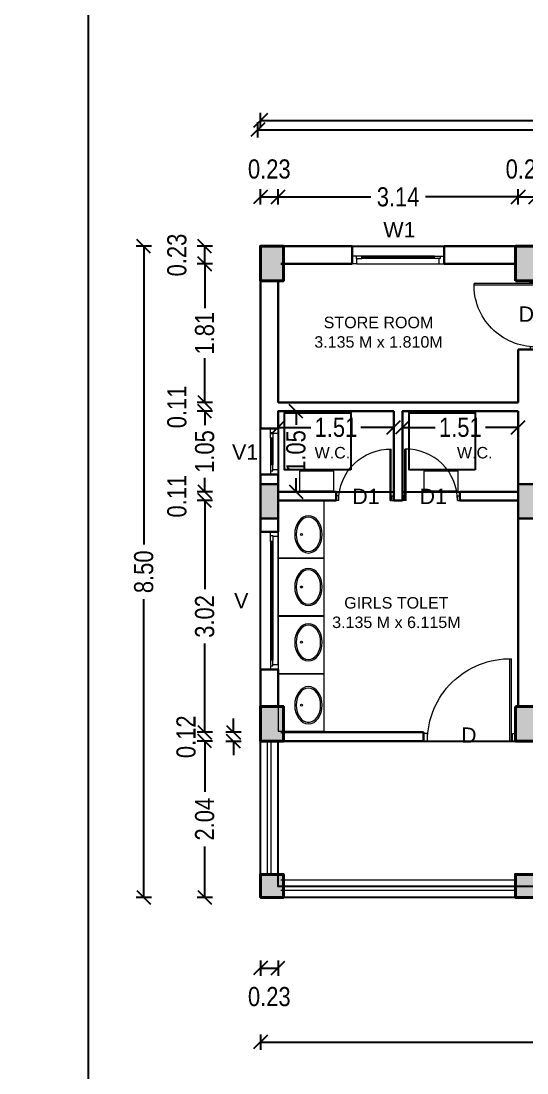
# Model space of a CAD drawing. Header units: metres. Extents: x 2792 to 3145, y -72 to 111.
# Drawn here: x 2998.6 to 3005.21, y -52.71 to -38.98 of the extents above; entities that cross this region are included whole.
import ezdxf
from ezdxf.enums import TextEntityAlignment as Align

# ---------------------------------------------------------------- set-up
doc = ezdxf.new("R2010")
doc.units = ezdxf.units.M
doc.header["$MEASUREMENT"] = 0
doc.header["$PDMODE"] = 35
for name, color, linetype, lineweight in [('BEAM', 4, 'Continuous', 30), ('BLK_1_FLR_1_WASH', 55, 'Continuous', 5), ('Col', 2, 'Continuous', 40), ('column', 6, 'Continuous', 9), ('DIM', 7, 'Continuous', 18), ('El', 9, 'Continuous', 20), ('Fittings', 9, 'Continuous', 0), ('Frame', 11, 'Continuous', 20), ('JOI', 4, 'Continuous', 20), ('Text', 7, 'Continuous', 5), ('WALL', 7, 'Continuous', 30)]:
    doc.layers.add(name, color=color, linetype=linetype, lineweight=lineweight)
for name, color, linetype in [('BLK_1_FLR_1_BLT_UP_AREA', 44, 'Continuous'), ('BLK_1_FLR_1_CARPET_AREA', 56, 'Continuous'), ('BLK_1_FLR_1_WATER_CLOSET', 1, 'Continuous'), ('TOILET_VENTILATION', 6, 'Continuous'), ('WIN', 2, 'Continuous')]:
    doc.layers.add(name, color=color, linetype=linetype)
doc.styles.add('SKR', font='ARIALN.TTF')
doc.styles.get("Standard").update_dxf_attribs({"font": 'arial.ttf'})
doc.dimstyles.new('SKR', dxfattribs={"dimtxt": 0.25, "dimasz": 0.18, "dimexe": 0.1, "dimexo": 0.0625, "dimgap": 0.09, "dimtad": 0, "dimzin": 0, "dimdsep": 46, "dimtxsty": 'SKR', "dimblk": 'OBLIQUE', "dimcen": 0.09, "dimclrd": 8, "dimclre": 8, "dimadec": 0, "dimazin": 0, "dimtfac": 1, "dimtofl": 0, "dimtmove": 2, "dimatfit": 3, "dimfxl": 0, "dimtolj": 1, "dimtzin": 0, "dimarcsym": 0})

# ---------------------------------------------------------------- blocks, each defined once
blk = doc.blocks.new('A$C7F851B0A')
for p, q in [((1.5, 0), (1.5, 32.24)), ((2.25, 0), (2.25, 32.25)), ((1.2, 3), (0, 3)), ((0, 0), (0, 3)), ((1.2, 0), (0, 0)), ((1.2, 0), (1.2, 3)), ((2.25, 0), (1.5, 0)), ((34.5, 0), (34.5, 3)), ((34.5, 3), (36, 3)), ((34.5, 0), (36, 0)), ((36, 0), (36, 3))]:
    blk.add_line(p, q)
blk.add_arc((2.25, 0), 32.25, 0, 91.3326)
blk = doc.blocks.new('Z$W@#00390BB8')
blk.add_circle((0, 0.268), 0.0128)
at = {"extrusion": (0, 0, -1)}
for major_axis, ratio in [((-0.243, 0), 0.736842), ((-0.224, 0), 0.714286)]:
    blk.add_ellipse((0, 0.179), major_axis=major_axis, ratio=ratio, dxfattribs=at)
blk = doc.blocks.new('_Oblique')
at = {"color": 0, "linetype": 'ByBlock', "lineweight": -2}
blk.add_line((-0.5, -0.5), (0.5, 0.5), dxfattribs=at)
blk = doc.blocks.new('*D60')
at = {"layer": 'Defpoints', "color": 0}
for p in [(3002.176, -44.074), (3002.192, -44.074), (3002.176, -45.124)]:
    blk.add_point(p, dxfattribs=at)
at = {"layer": 'DIM', "color": 8, "lineweight": -2}
for p, q in [((3002.192, -44.074), (3002.292, -44.074)), ((3002.192, -44.074), (3002.192, -44.252)), ((3002.192, -45.124), (3002.192, -44.947)), ((3002.192, -45.124), (3002.292, -45.124))]:
    blk.add_line(p, q, dxfattribs=at)
at = {"layer": 'DIM', "color": 8, "lineweight": -2, "xscale": 0.18, "yscale": 0.18, "zscale": 0.18}
for p, rotation in [((3002.192, -44.074), 90), ((3002.192, -45.124), 270)]:
    blk.add_blockref('_Oblique', p, dxfattribs=dict(at, rotation=rotation))
at = {"layer": 'DIM', "color": 0, "insert": (3002.192, -44.599), "char_height": 0.25, "attachment_point": 5, "rotation": 90, "style": 'SKR'}
blk.add_mtext('\\A1;1.05', dxfattribs=at)
blk = doc.blocks.new('*D61')
at = {"layer": 'Defpoints', "color": 0}
for p in [(3001.958, -44.187), (3003.468, -44.187), (3003.468, -44.284)]:
    blk.add_point(p, dxfattribs=at)
at = {"layer": 'DIM', "color": 8, "lineweight": -2}
for p, q in [((3001.958, -44.249), (3001.958, -44.384)), ((3001.958, -44.284), (3002.386, -44.284)), ((3003.468, -44.284), (3003.04, -44.284)), ((3003.468, -44.249), (3003.468, -44.384))]:
    blk.add_line(p, q, dxfattribs=at)
at = {"layer": 'DIM', "color": 8, "lineweight": -2, "xscale": 0.18, "yscale": 0.18, "zscale": 0.18, "rotation": 180}
blk.add_blockref('_Oblique', (3001.958, -44.284), dxfattribs=at)
at = {"layer": 'DIM', "color": 8, "lineweight": -2, "xscale": 0.18, "yscale": 0.18, "zscale": 0.18}
blk.add_blockref('_Oblique', (3003.468, -44.284), dxfattribs=at)
at = {"layer": 'DIM', "color": 0, "insert": (3002.713, -44.284), "char_height": 0.25, "attachment_point": 5, "style": 'SKR'}
blk.add_mtext('\\A1;1.51', dxfattribs=at)
blk = doc.blocks.new('*D62')
at = {"layer": 'Defpoints', "color": 0}
for p in [(3003.583, -44.284), (3005.093, -44.284), (3005.093, -44.284)]:
    blk.add_point(p, dxfattribs=at)
at = {"layer": 'DIM', "color": 8, "lineweight": -2}
for p, q in [((3003.583, -44.284), (3003.583, -44.184)), ((3005.093, -44.284), (3005.093, -44.184)), ((3003.583, -44.284), (3004.011, -44.284)), ((3005.093, -44.284), (3004.665, -44.284))]:
    blk.add_line(p, q, dxfattribs=at)
at = {"layer": 'DIM', "color": 8, "lineweight": -2, "xscale": 0.18, "yscale": 0.18, "zscale": 0.18, "rotation": 180}
blk.add_blockref('_Oblique', (3003.583, -44.284), dxfattribs=at)
at = {"layer": 'DIM', "color": 8, "lineweight": -2, "xscale": 0.18, "yscale": 0.18, "zscale": 0.18}
blk.add_blockref('_Oblique', (3005.093, -44.284), dxfattribs=at)
at = {"layer": 'DIM', "color": 0, "insert": (3004.338, -44.284), "char_height": 0.25, "attachment_point": 5, "style": 'SKR'}
blk.add_mtext('\\A1;1.51', dxfattribs=at)
blk = doc.blocks.new('*D63')
at = {"layer": 'Defpoints', "color": 0}
for p in [(3001, -48.379), (3002.316, -48.379), (3002.316, -50.419)]:
    blk.add_point(p, dxfattribs=at)
at = {"layer": 'DIM', "color": 8, "lineweight": -2}
for p, q in [((3001.1, -48.379), (3000.9, -48.379)), ((3001, -48.379), (3001, -49.041)), ((3001, -50.419), (3001, -49.757)), ((3001.1, -50.419), (3000.9, -50.419))]:
    blk.add_line(p, q, dxfattribs=at)
at = {"layer": 'DIM', "color": 8, "lineweight": -2, "xscale": 0.18, "yscale": 0.18, "zscale": 0.18}
for p, rotation in [((3001, -48.379), 90), ((3001, -50.419), 270)]:
    blk.add_blockref('_Oblique', p, dxfattribs=dict(at, rotation=rotation))
at = {"layer": 'DIM', "color": 0, "insert": (3001, -49.399), "char_height": 0.25, "attachment_point": 5, "rotation": 90, "style": 'SKR'}
blk.add_mtext('\\A1;2.04', dxfattribs=at)
blk = doc.blocks.new('*D64')
at = {"layer": 'Defpoints', "color": 0}
for p in [(3001.375, -48.264), (3002.531, -48.264), (2936.642, -48.381)]:
    blk.add_point(p, dxfattribs=at)
at = {"layer": 'DIM', "color": 8, "lineweight": -2}
for p, q in [((3001.375, -48.264), (3001.375, -48.084)), ((3001.475, -48.264), (3001.275, -48.264)), ((3001.275, -48.381), (3001.475, -48.381)), ((3001.375, -48.381), (3001.375, -48.561))]:
    blk.add_line(p, q, dxfattribs=at)
at = {"layer": 'DIM', "color": 8, "lineweight": -2, "xscale": 0.18, "yscale": 0.18, "zscale": 0.18}
for p, rotation in [((3001.375, -48.264), 270), ((3001.375, -48.381), 90)]:
    blk.add_blockref('_Oblique', p, dxfattribs=dict(at, rotation=rotation))
at = {"layer": 'DIM', "color": 0, "insert": (3000.757, -48.323), "char_height": 0.25, "attachment_point": 5, "rotation": 90, "style": 'SKR'}
blk.add_mtext('\\A1;0.12', dxfattribs=at)
blk = doc.blocks.new('*D65')
at = {"layer": 'Defpoints', "color": 0}
for p in [(3001, -45.239), (3002.124, -45.239), (3002.531, -48.264)]:
    blk.add_point(p, dxfattribs=at)
at = {"layer": 'DIM', "color": 8, "lineweight": -2}
for p, q in [((3001.1, -45.239), (3000.9, -45.239)), ((3001, -45.239), (3001, -46.396)), ((3001, -48.264), (3001, -47.107)), ((3001.1, -48.264), (3000.9, -48.264))]:
    blk.add_line(p, q, dxfattribs=at)
at = {"layer": 'DIM', "color": 8, "lineweight": -2, "xscale": 0.18, "yscale": 0.18, "zscale": 0.18}
for p, rotation in [((3001, -45.239), 90), ((3001, -48.264), 270)]:
    blk.add_blockref('_Oblique', p, dxfattribs=dict(at, rotation=rotation))
at = {"layer": 'DIM', "color": 0, "insert": (3001, -46.752), "char_height": 0.25, "attachment_point": 5, "rotation": 90, "style": 'SKR'}
blk.add_mtext('\\A1;3.02', dxfattribs=at)
blk = doc.blocks.new('*D66')
at = {"layer": 'Defpoints', "color": 0}
for p in [(3001, -45.124), (3002.097, -45.124), (3002.124, -45.239)]:
    blk.add_point(p, dxfattribs=at)
at = {"layer": 'DIM', "color": 8, "lineweight": -2}
for p, q in [((3001, -45.124), (3001, -44.944)), ((3001.1, -45.124), (3000.9, -45.124)), ((3001.1, -45.239), (3000.9, -45.239)), ((3001, -45.239), (3001, -45.419))]:
    blk.add_line(p, q, dxfattribs=at)
at = {"layer": 'DIM', "color": 8, "lineweight": -2, "xscale": 0.18, "yscale": 0.18, "zscale": 0.18}
for p, rotation in [((3001, -45.124), 270), ((3001, -45.239), 90)]:
    blk.add_blockref('_Oblique', p, dxfattribs=dict(at, rotation=rotation))
at = {"layer": 'DIM', "color": 0, "insert": (3000.637, -45.182), "char_height": 0.25, "attachment_point": 5, "rotation": 90, "style": 'SKR'}
blk.add_mtext('\\A1;0.11', dxfattribs=at)
blk = doc.blocks.new('*D67')
at = {"layer": 'Defpoints', "color": 0}
for p in [(3001, -44.074), (3002.104, -44.074), (3002.097, -45.124)]:
    blk.add_point(p, dxfattribs=at)
at = {"layer": 'DIM', "color": 8, "lineweight": -2}
for p, q in [((3001.1, -44.074), (3000.9, -44.074)), ((3001, -44.074), (3001, -44.252)), ((3001, -45.124), (3001, -44.947)), ((3001.1, -45.124), (3000.9, -45.124))]:
    blk.add_line(p, q, dxfattribs=at)
at = {"layer": 'DIM', "color": 8, "lineweight": -2, "xscale": 0.18, "yscale": 0.18, "zscale": 0.18}
for p, rotation in [((3001, -44.074), 90), ((3001, -45.124), 270)]:
    blk.add_blockref('_Oblique', p, dxfattribs=dict(at, rotation=rotation))
at = {"layer": 'DIM', "color": 0, "insert": (3001, -44.599), "char_height": 0.25, "attachment_point": 5, "rotation": 90, "style": 'SKR'}
blk.add_mtext('\\A1;1.05', dxfattribs=at)
blk = doc.blocks.new('*D68')
at = {"layer": 'Defpoints', "color": 0}
for p in [(3001, -43.959), (3002.095, -43.959), (3002.104, -44.074)]:
    blk.add_point(p, dxfattribs=at)
at = {"layer": 'DIM', "color": 8, "lineweight": -2}
for p, q in [((3001, -43.959), (3001, -43.779)), ((3001.1, -43.959), (3000.9, -43.959)), ((3001.1, -44.074), (3000.9, -44.074)), ((3001, -44.074), (3001, -44.254))]:
    blk.add_line(p, q, dxfattribs=at)
at = {"layer": 'DIM', "color": 8, "lineweight": -2, "xscale": 0.18, "yscale": 0.18, "zscale": 0.18}
for p, rotation in [((3001, -43.959), 270), ((3001, -44.074), 90)]:
    blk.add_blockref('_Oblique', p, dxfattribs=dict(at, rotation=rotation))
at = {"layer": 'DIM', "color": 0, "insert": (3000.637, -44.017), "char_height": 0.25, "attachment_point": 5, "rotation": 90, "style": 'SKR'}
blk.add_mtext('\\A1;0.11', dxfattribs=at)
blk = doc.blocks.new('*D69')
at = {"layer": 'Defpoints', "color": 0}
for p in [(3001, -42.149), (3002.154, -42.149), (3002.095, -43.959)]:
    blk.add_point(p, dxfattribs=at)
at = {"layer": 'DIM', "color": 8, "lineweight": -2}
for p, q in [((3001.1, -42.149), (3000.9, -42.149)), ((3001, -42.149), (3001, -42.727)), ((3001, -43.959), (3001, -43.381)), ((3001.1, -43.959), (3000.9, -43.959))]:
    blk.add_line(p, q, dxfattribs=at)
at = {"layer": 'DIM', "color": 8, "lineweight": -2, "xscale": 0.18, "yscale": 0.18, "zscale": 0.18}
for p, rotation in [((3001, -42.149), 90), ((3001, -43.959), 270)]:
    blk.add_blockref('_Oblique', p, dxfattribs=dict(at, rotation=rotation))
at = {"layer": 'DIM', "color": 0, "insert": (3001, -43.054), "char_height": 0.25, "attachment_point": 5, "rotation": 90, "style": 'SKR'}
blk.add_mtext('\\A1;1.81', dxfattribs=at)
blk = doc.blocks.new('*D70')
at = {"layer": 'Defpoints', "color": 0}
for p in [(3001, -41.919), (3002.167, -41.919), (3002.154, -42.149)]:
    blk.add_point(p, dxfattribs=at)
at = {"layer": 'DIM', "color": 8, "lineweight": -2}
for p, q in [((3001.1, -41.919), (3000.9, -41.919)), ((3001, -42.149), (3001, -41.919)), ((3001.1, -42.149), (3000.9, -42.149))]:
    blk.add_line(p, q, dxfattribs=at)
at = {"layer": 'DIM', "color": 8, "lineweight": -2, "xscale": 0.18, "yscale": 0.18, "zscale": 0.18}
for p, rotation in [((3001, -41.919), 90), ((3001, -42.149), 270)]:
    blk.add_blockref('_Oblique', p, dxfattribs=dict(at, rotation=rotation))
at = {"layer": 'DIM', "color": 0, "insert": (3000.637, -42.034), "char_height": 0.25, "attachment_point": 5, "rotation": 90, "style": 'SKR'}
blk.add_mtext('\\A1;0.23', dxfattribs=at)
blk = doc.blocks.new('*D71')
at = {"layer": 'Defpoints', "color": 0}
for p in [(3000.204, -41.919), (3002.316, -41.919), (3002.316, -50.419)]:
    blk.add_point(p, dxfattribs=at)
at = {"layer": 'DIM', "color": 8, "lineweight": -2}
for p, q in [((3000.304, -41.919), (3000.104, -41.919)), ((3000.204, -41.919), (3000.204, -45.813)), ((3000.204, -50.419), (3000.204, -46.525)), ((3000.304, -50.419), (3000.104, -50.419))]:
    blk.add_line(p, q, dxfattribs=at)
at = {"layer": 'DIM', "color": 8, "lineweight": -2, "xscale": 0.18, "yscale": 0.18, "zscale": 0.18}
for p, rotation in [((3000.204, -41.919), 90), ((3000.204, -50.419), 270)]:
    blk.add_blockref('_Oblique', p, dxfattribs=dict(at, rotation=rotation))
at = {"layer": 'DIM', "color": 0, "insert": (3000.204, -46.169), "char_height": 0.25, "attachment_point": 5, "rotation": 90, "style": 'SKR'}
blk.add_mtext('\\A1;8.50', dxfattribs=at)
blk = doc.blocks.new('*D72')
at = {"layer": 'Defpoints', "color": 0}
for p in [(3001.728, -49.942), (3001.958, -49.942), (3001.958, -51.342)]:
    blk.add_point(p, dxfattribs=at)
at = {"layer": 'DIM', "color": 8, "lineweight": -2}
for p, q in [((3001.728, -51.242), (3001.728, -51.442)), ((3001.728, -51.342), (3001.958, -51.342)), ((3001.958, -51.242), (3001.958, -51.442))]:
    blk.add_line(p, q, dxfattribs=at)
at = {"layer": 'DIM', "color": 8, "lineweight": -2, "xscale": 0.18, "yscale": 0.18, "zscale": 0.18, "rotation": 180}
blk.add_blockref('_Oblique', (3001.728, -51.342), dxfattribs=at)
at = {"layer": 'DIM', "color": 8, "lineweight": -2, "xscale": 0.18, "yscale": 0.18, "zscale": 0.18}
blk.add_blockref('_Oblique', (3001.958, -51.342), dxfattribs=at)
at = {"layer": 'DIM', "color": 0, "insert": (3001.843, -51.716), "char_height": 0.25, "attachment_point": 5, "style": 'SKR'}
blk.add_mtext('\\A1;0.23', dxfattribs=at)
blk = doc.blocks.new('*D74')
at = {"layer": 'Defpoints', "color": 0}
for p in [(3001.728, -49.473), (3056.298, -49.473), (3056.298, -52.308)]:
    blk.add_point(p, dxfattribs=at)
at = {"layer": 'DIM', "color": 8, "lineweight": -2}
for p, q in [((3001.728, -52.208), (3001.728, -52.408)), ((3001.728, -52.308), (3028.577, -52.308)), ((3056.298, -52.308), (3029.449, -52.308)), ((3056.298, -52.208), (3056.298, -52.408))]:
    blk.add_line(p, q, dxfattribs=at)
at = {"layer": 'DIM', "color": 8, "lineweight": -2, "xscale": 0.18, "yscale": 0.18, "zscale": 0.18, "rotation": 180}
blk.add_blockref('_Oblique', (3001.728, -52.308), dxfattribs=at)
at = {"layer": 'DIM', "color": 8, "lineweight": -2, "xscale": 0.18, "yscale": 0.18, "zscale": 0.18}
blk.add_blockref('_Oblique', (3056.298, -52.308), dxfattribs=at)
at = {"layer": 'DIM', "color": 0, "insert": (3029.013, -52.308), "char_height": 0.25, "attachment_point": 5, "style": 'SKR'}
blk.add_mtext('\\A1;54.57', dxfattribs=at)
blk = doc.blocks.new('*D75')
at = {"layer": 'Defpoints', "color": 0}
for p in [(3001.958, -41.275), (3001.728, -42.601), (3001.958, -42.601)]:
    blk.add_point(p, dxfattribs=at)
at = {"layer": 'DIM', "color": 8, "lineweight": -2}
for p, q in [((3001.728, -41.375), (3001.728, -41.175)), ((3001.958, -41.375), (3001.958, -41.175)), ((3001.728, -41.275), (3001.958, -41.275))]:
    blk.add_line(p, q, dxfattribs=at)
at = {"layer": 'DIM', "color": 8, "lineweight": -2, "xscale": 0.18, "yscale": 0.18, "zscale": 0.18, "rotation": 180}
blk.add_blockref('_Oblique', (3001.728, -41.275), dxfattribs=at)
at = {"layer": 'DIM', "color": 8, "lineweight": -2, "xscale": 0.18, "yscale": 0.18, "zscale": 0.18}
blk.add_blockref('_Oblique', (3001.958, -41.275), dxfattribs=at)
at = {"layer": 'DIM', "color": 0, "insert": (3001.843, -40.912), "char_height": 0.25, "attachment_point": 5, "style": 'SKR'}
blk.add_mtext('\\A1;0.23', dxfattribs=at)
blk = doc.blocks.new('*D76')
at = {"layer": 'Defpoints', "color": 0}
for p in [(3005.093, -41.275), (3001.958, -42.601), (3005.093, -43.423)]:
    blk.add_point(p, dxfattribs=at)
at = {"layer": 'DIM', "color": 8, "lineweight": -2}
for p, q in [((3001.958, -41.375), (3001.958, -41.175)), ((3005.093, -41.375), (3005.093, -41.175)), ((3001.958, -41.275), (3003.169, -41.275)), ((3005.093, -41.275), (3003.881, -41.275))]:
    blk.add_line(p, q, dxfattribs=at)
at = {"layer": 'DIM', "color": 8, "lineweight": -2, "xscale": 0.18, "yscale": 0.18, "zscale": 0.18, "rotation": 180}
blk.add_blockref('_Oblique', (3001.958, -41.275), dxfattribs=at)
at = {"layer": 'DIM', "color": 8, "lineweight": -2, "xscale": 0.18, "yscale": 0.18, "zscale": 0.18}
blk.add_blockref('_Oblique', (3005.093, -41.275), dxfattribs=at)
at = {"layer": 'DIM', "color": 0, "insert": (3003.525, -41.275), "char_height": 0.25, "attachment_point": 5, "style": 'SKR'}
blk.add_mtext('\\A1;3.14', dxfattribs=at)
blk = doc.blocks.new('*D77')
at = {"layer": 'Defpoints', "color": 0}
for p in [(3005.323, -41.275), (3005.093, -43.423), (3005.323, -43.467)]:
    blk.add_point(p, dxfattribs=at)
at = {"layer": 'DIM', "color": 8, "lineweight": -2}
for p, q in [((3005.093, -41.375), (3005.093, -41.175)), ((3005.323, -41.375), (3005.323, -41.175)), ((3005.093, -41.275), (3005.323, -41.275))]:
    blk.add_line(p, q, dxfattribs=at)
at = {"layer": 'DIM', "color": 8, "lineweight": -2, "xscale": 0.18, "yscale": 0.18, "zscale": 0.18, "rotation": 180}
blk.add_blockref('_Oblique', (3005.093, -41.275), dxfattribs=at)
at = {"layer": 'DIM', "color": 8, "lineweight": -2, "xscale": 0.18, "yscale": 0.18, "zscale": 0.18}
blk.add_blockref('_Oblique', (3005.323, -41.275), dxfattribs=at)
at = {"layer": 'DIM', "color": 0, "insert": (3005.208, -40.912), "char_height": 0.25, "attachment_point": 5, "style": 'SKR'}
blk.add_mtext('\\A1;0.23', dxfattribs=at)
blk = doc.blocks.new('*D92')
at = {"layer": 'Defpoints', "color": 0}
for p in [(3056.263, -40.398), (3001.693, -42.601), (3056.263, -42.601)]:
    blk.add_point(p, dxfattribs=at)
at = {"layer": 'DIM', "color": 8, "lineweight": -2}
for p, q in [((3001.693, -40.498), (3001.693, -40.298)), ((3056.263, -40.498), (3056.263, -40.298)), ((3001.693, -40.398), (3028.542, -40.398)), ((3056.263, -40.398), (3029.414, -40.398))]:
    blk.add_line(p, q, dxfattribs=at)
at = {"layer": 'DIM', "color": 8, "lineweight": -2, "xscale": 0.18, "yscale": 0.18, "zscale": 0.18, "rotation": 180}
blk.add_blockref('_Oblique', (3001.693, -40.398), dxfattribs=at)
at = {"layer": 'DIM', "color": 8, "lineweight": -2, "xscale": 0.18, "yscale": 0.18, "zscale": 0.18}
blk.add_blockref('_Oblique', (3056.263, -40.398), dxfattribs=at)
at = {"layer": 'DIM', "color": 0, "insert": (3028.978, -40.398), "char_height": 0.25, "attachment_point": 5, "style": 'SKR'}
blk.add_mtext('\\A1;54.57', dxfattribs=at)
blk = doc.blocks.new('*D94')
at = {"layer": 'Defpoints', "color": 0}
for p in [(3055.783, -48.264), (3056.784, -48.264), (2990.396, -48.379)]:
    blk.add_point(p, dxfattribs=at)
at = {"layer": 'DIM', "color": 8, "lineweight": -2}
for p, q in [((3056.784, -48.264), (3056.784, -48.084)), ((3056.684, -48.264), (3056.884, -48.264)), ((3056.684, -48.379), (3056.884, -48.379)), ((3056.784, -48.379), (3056.784, -48.559))]:
    blk.add_line(p, q, dxfattribs=at)
at = {"layer": 'DIM', "color": 8, "lineweight": -2, "xscale": 0.18, "yscale": 0.18, "zscale": 0.18}
for p, rotation in [((3056.784, -48.264), 270), ((3056.784, -48.379), 90)]:
    blk.add_blockref('_Oblique', p, dxfattribs=dict(at, rotation=rotation))
at = {"layer": 'DIM', "color": 0, "insert": (3057.086, -48.322), "char_height": 0.25, "attachment_point": 5, "rotation": 90, "style": 'SKR'}
blk.add_mtext('\\A1;0.12', dxfattribs=at)
blk = doc.blocks.new('*D110')
at = {"layer": 'Defpoints', "color": 0}
for p in [(3056.333, -40.278), (3001.728, -42.642), (3056.333, -42.642)]:
    blk.add_point(p, dxfattribs=at)
at = {"layer": 'DIM', "color": 8, "lineweight": -2}
for p, q in [((3001.728, -40.378), (3001.728, -40.178)), ((3056.333, -40.378), (3056.333, -40.178)), ((3001.728, -40.278), (3028.614, -40.278)), ((3056.333, -40.278), (3029.447, -40.278))]:
    blk.add_line(p, q, dxfattribs=at)
at = {"layer": 'DIM', "color": 8, "lineweight": -2, "xscale": 0.18, "yscale": 0.18, "zscale": 0.18, "rotation": 180}
blk.add_blockref('_Oblique', (3001.728, -40.278), dxfattribs=at)
at = {"layer": 'DIM', "color": 8, "lineweight": -2, "xscale": 0.18, "yscale": 0.18, "zscale": 0.18}
blk.add_blockref('_Oblique', (3056.333, -40.278), dxfattribs=at)
at = {"layer": 'DIM', "color": 0, "insert": (3029.03, -40.278), "char_height": 0.25, "attachment_point": 5, "style": 'SKR'}
blk.add_mtext('\\A1;54.61', dxfattribs=at)
blk = doc.blocks.new('C')
at = {"layer": 'column'}
blk.add_hatch(color=2, dxfattribs=at).paths.add_polyline_path([(0, -450), (300, -450), (300, 0), (0, 0)])
at = {"layer": 'column', "color": 6}
blk.add_lwpolyline([(0, -450), (300, -450), (300, 0), (0, 0)], close=True, dxfattribs=at)
blk = doc.blocks.new('C2')
at = {"layer": 'BEAM'}
blk.add_hatch(color=2, dxfattribs=at).paths.add_polyline_path([(230, 0), (0, 0), (0, -450), (230, -450)])
at = {"layer": 'BEAM', "color": 6}
blk.add_lwpolyline([(0, -450), (230, -450), (230, 0), (0, 0)], close=True, dxfattribs=at)
blk = doc.blocks.new('C3')
at = {"layer": 'column'}
blk.add_hatch(color=2, dxfattribs=at).paths.add_polyline_path([(300, -300), (300, 0), (0, 0), (0, -300)])
at = {"layer": 'column', "color": 6}
blk.add_lwpolyline([(0, -300), (300, -300), (300, 0), (0, 0)], close=True, dxfattribs=at)

msp = doc.modelspace()

# ---------------------------------------------------------------- linework, layer by layer
msp.add_lwpolyline([(2999.48408, -24.29748), (3069.27932, -24.29748), (3069.27932, -71.97156), (2999.48408, -71.97156)], close=True)
at = {"layer": 'BLK_1_FLR_1_BLT_UP_AREA', "color": 24}
msp.add_lwpolyline([(3001.72792, -41.91912), (3056.29792, -41.91912), (3056.29792, -50.41912), (3001.72792, -50.41912)], close=True, dxfattribs=at)
at = {"layer": 'BLK_1_FLR_1_CARPET_AREA', "color": 24}
msp.add_lwpolyline([(3001.95792, -48.37912), (3056.06792, -48.37912), (3056.06792, -50.27912), (3001.95792, -50.27912)], close=True, dxfattribs=at)
at = {"layer": 'BLK_1_FLR_1_WASH', "color": 60}
for points in [[(3002.23569, -45.112), (3002.68569, -45.112), (3002.68569, -44.85621), (3002.23569, -44.85621)], [(3003.86069, -45.112), (3004.31069, -45.112), (3004.31069, -44.85621), (3003.86069, -44.85621)]]:
    msp.add_lwpolyline(points, close=True, dxfattribs=at)
at = {"layer": 'BLK_1_FLR_1_WASH', "color": 55}
for points in [[(3001.95792, -45.98912), (3002.55792, -45.98912), (3002.55792, -45.23912), (3001.95792, -45.23912)], [(3001.95792, -46.73912), (3002.55792, -46.73912), (3002.55792, -45.98912), (3001.95792, -45.98912)], [(3001.95792, -47.50162), (3002.55792, -47.50162), (3002.55792, -46.75162), (3001.95792, -46.75162)], [(3001.95792, -48.25162), (3002.55792, -48.25162), (3002.55792, -47.50162), (3001.95792, -47.50162)]]:
    msp.add_lwpolyline(points, close=True, dxfattribs=at)
at = {"layer": 'BLK_1_FLR_1_WATER_CLOSET', "color": 2}
for points in [[(3003.46792, -44.07412), (3001.95792, -44.07412), (3001.95792, -45.12412), (3003.46792, -45.12412)], [(3005.09292, -44.07412), (3003.58292, -44.07412), (3003.58292, -45.12412), (3005.09292, -45.12412)]]:
    msp.add_lwpolyline(points, close=True, dxfattribs=at)
at = {"layer": 'Col'}
for points in [[(3001.72798, -42.36912), (3002.02798, -42.36912), (3002.02798, -41.91912), (3001.72798, -41.91912)], [(3005.05792, -42.36912), (3005.35792, -42.36912), (3005.35792, -41.91912), (3005.05792, -41.91912)], [(3001.72792, -48.37912), (3002.02792, -48.37912), (3002.02792, -47.92912), (3001.72792, -47.92912)], [(3005.05792, -47.92912), (3005.35792, -47.92912), (3005.35792, -48.37912), (3005.05792, -48.37912)], [(3001.72792, -50.41912), (3002.02792, -50.41912), (3002.02792, -50.11912), (3001.72792, -50.11912)], [(3001.72792, -50.41912), (3002.02792, -50.41912), (3002.02792, -50.11912), (3001.72792, -50.11912)], [(3005.35792, -50.41912), (3005.05792, -50.41912), (3005.05792, -50.11912), (3005.35792, -50.11912)]]:
    msp.add_lwpolyline(points, close=True, dxfattribs=at)
at = {"layer": 'El'}
for p, q in [((3002.92542, -41.91912), (3004.12541, -41.91912)), ((3002.98792, -42.14912), (3004.06292, -42.14912)), ((3004.00042, -42.04912), (3003.05042, -42.04912)), ((3004.00042, -42.08037), (3003.05042, -42.08037)), ((3004.12542, -42.04912), (3004.12541, -42.04912)), ((3001.72792, -44.89912), (3001.72792, -44.29913)), ((3001.85792, -44.29912), (3001.85792, -44.29913)), ((3001.85792, -44.42412), (3001.85792, -44.77412)), ((3001.88917, -44.42412), (3001.88917, -44.77412)), ((3001.95792, -44.83662), (3001.95792, -44.36162)), ((3002.55792, -48.26412), (3002.55792, -45.23912)), ((3001.72792, -47.44662), (3001.72792, -45.64663)), ((3001.85792, -45.64662), (3001.85792, -45.64663)), ((3001.95792, -47.38412), (3001.95792, -45.70912)), ((3001.85792, -45.77162), (3001.85792, -47.32162)), ((3001.88917, -45.77162), (3001.88917, -47.32162)), ((3001.72792, -48.37912), (3001.72792, -50.11912)), ((3001.95792, -48.37912), (3001.95792, -50.11912)), ((3001.99292, -50.18912), (3005.05792, -50.18912)), ((3001.99292, -50.41912), (3005.05792, -50.41912))]:
    msp.add_line(p, q, dxfattribs=at)
at = {"layer": 'Fittings', "extrusion": (0, 0, -1)}
for centre in [(3002.35403, -45.68079), (3002.35403, -46.36749), (3002.35403, -47.08932), (3002.35403, -47.08932), (3002.35403, -47.08932), (3002.35403, -47.91053), (3002.35403, -47.91053), (3002.35403, -47.91053)]:
    msp.add_ellipse(centre, major_axis=(0, 0.22361), ratio=0.71428571, start_param=3.14159265, end_param=9.42477796, dxfattribs=at)
at = {"layer": 'Frame'}
for p, q in [((3003.05042, -42.04912), (3002.92542, -42.04912)), ((3002.98792, -42.14912), (3002.92542, -42.14912)), ((3002.97542, -42.04912), (3002.97542, -42.08037)), ((3002.97542, -42.08037), (3003.05042, -42.08037)), ((3002.98792, -42.14912), (3002.98792, -42.08037)), ((3003.05042, -42.08037), (3003.05042, -42.04912)), ((3004.00042, -42.08037), (3004.00042, -42.04912)), ((3004.00042, -42.04912), (3004.12542, -42.04912)), ((3004.07542, -42.08037), (3004.00042, -42.08037)), ((3004.06292, -42.14912), (3004.06292, -42.08037)), ((3004.06292, -42.14912), (3004.12542, -42.14912)), ((3004.07542, -42.04912), (3004.07542, -42.08037)), ((3001.85792, -44.29913), (3001.85792, -44.29912)), ((3001.85792, -44.42413), (3001.85792, -44.29913)), ((3001.85792, -44.34912), (3001.88917, -44.34912)), ((3001.88917, -44.34912), (3001.88917, -44.42412)), ((3001.95792, -44.36162), (3001.95792, -44.29912)), ((3001.88917, -44.42412), (3001.85792, -44.42412)), ((3001.95792, -44.36162), (3001.88917, -44.36162)), ((3001.88917, -44.77412), (3001.85792, -44.77412)), ((3001.85792, -44.77412), (3001.85792, -44.89912)), ((3001.85792, -44.84912), (3001.88917, -44.84912)), ((3001.88917, -44.84912), (3001.88917, -44.77412)), ((3001.95792, -44.83662), (3001.88917, -44.83662)), ((3001.95792, -44.83662), (3001.95792, -44.89912)), ((3001.85792, -45.64663), (3001.85792, -45.64662)), ((3001.85792, -45.77163), (3001.85792, -45.64663)), ((3001.85792, -45.69662), (3001.88917, -45.69662)), ((3001.88917, -45.69662), (3001.88917, -45.77162)), ((3001.95792, -45.70912), (3001.88917, -45.70912)), ((3001.95792, -45.70912), (3001.95792, -45.64662)), ((3001.88917, -45.77162), (3001.85792, -45.77162)), ((3001.88917, -47.32162), (3001.85792, -47.32162)), ((3001.85792, -47.32162), (3001.85792, -47.44662)), ((3001.88917, -47.39662), (3001.88917, -47.32162)), ((3001.85792, -47.39662), (3001.88917, -47.39662)), ((3001.95792, -47.38412), (3001.88917, -47.38412)), ((3001.95792, -47.38412), (3001.95792, -47.44662)), ((3001.81792, -50.11912), (3001.81792, -48.37912)), ((3001.86792, -50.11912), (3001.86792, -48.37912)), ((3005.05792, -50.27912), (3001.99292, -50.27912)), ((3005.05792, -50.32912), (3001.99292, -50.32912))]:
    msp.add_line(p, q, dxfattribs=at)
at = {"layer": 'TOILET_VENTILATION'}
for points in [[(3002.9058, -44.83986), (3002.04305, -44.83986), (3002.04305, -44.09512), (3002.9058, -44.09512)], [(3004.5308, -44.83986), (3003.66805, -44.83986), (3003.66805, -44.09512), (3004.5308, -44.09512)]]:
    msp.add_lwpolyline(points, close=True, dxfattribs=at)
at = {"layer": 'WALL'}
for p, q in [((3001.99292, -41.91912), (3002.92542, -41.91912)), ((3002.92542, -41.91912), (3002.92542, -42.14912)), ((3004.12541, -41.91912), (3005.05792, -41.91912)), ((3004.12541, -41.91912), (3004.12541, -42.14912)), ((3001.99292, -42.14912), (3002.92542, -42.14912)), ((3004.12541, -42.14912), (3005.05792, -42.14912)), ((3001.72792, -44.29913), (3001.72792, -42.36912)), ((3001.95792, -43.95912), (3001.95792, -42.36912)), ((3005.09292, -43.95912), (3005.09292, -43.26912)), ((3005.32292, -43.26912), (3005.09292, -43.26912)), ((3005.09292, -43.95912), (3001.95792, -43.95912)), ((3001.95792, -44.29913), (3001.95792, -44.07412)), ((3003.46792, -44.07412), (3001.95792, -44.07412)), ((3003.46792, -45.23912), (3003.46792, -44.07412)), ((3005.09292, -44.07412), (3003.58292, -44.07412)), ((3003.58292, -45.23912), (3003.58292, -44.07412)), ((3005.09292, -45.12412), (3005.09292, -44.07412)), ((3001.72792, -44.29913), (3001.95792, -44.29913)), ((3001.72792, -45.64663), (3001.72792, -44.89912)), ((3001.72792, -44.89912), (3001.95792, -44.89912)), ((3001.95792, -45.12412), (3001.95792, -44.89912)), ((3002.71792, -45.12412), (3001.95792, -45.12412)), ((3002.71792, -45.23912), (3002.71792, -45.12412)), ((3005.09292, -45.12412), (3004.33292, -45.12412)), ((3004.33292, -45.23912), (3004.33292, -45.12412)), ((3001.95792, -45.64663), (3001.95792, -45.23912)), ((3002.71792, -45.23912), (3001.95792, -45.23912)), ((3003.58292, -45.23912), (3003.46792, -45.23912)), ((3005.09292, -45.23912), (3004.33292, -45.23912)), ((3005.09292, -47.92912), (3005.09292, -45.23912)), ((3001.72792, -45.64663), (3001.95792, -45.64663)), ((3001.72792, -47.92912), (3001.72792, -47.44662)), ((3001.72792, -47.44662), (3001.95792, -47.44662)), ((3001.95792, -47.92912), (3001.95792, -47.44662)), ((3003.85785, -48.26406), (3001.99292, -48.26412)), ((3003.85785, -48.26406), (3003.85785, -48.37906)), ((3005.05785, -48.26412), (3005.05785, -48.37912)), ((3005.05785, -48.26412), (3005.05792, -48.26412)), ((3003.85785, -48.37906), (3001.99292, -48.37912)), ((3005.05785, -48.37912), (3005.05792, -48.37912))]:
    msp.add_line(p, q, dxfattribs=at)
at = {"layer": 'WIN'}
for p, q in [((3003.05042, -42.06162), (3004.00042, -42.06162)), ((3003.05042, -42.06787), (3004.00042, -42.06787)), ((3001.87042, -44.77412), (3001.87042, -44.42412)), ((3001.87667, -44.77412), (3001.87667, -44.42412)), ((3001.87042, -47.32162), (3001.87042, -45.77162)), ((3001.87667, -47.32162), (3001.87667, -45.77162))]:
    msp.add_line(p, q, dxfattribs=at)

# ---------------------------------------------------------------- block references
at = {"layer": 'BEAM', "color": 4, "xscale": 0.001, "yscale": 0.001, "zscale": 0.001}
for name, p in [('C', (3001.72792, -41.91912)), ('C', (3005.05785, -41.91912)), ('C2', (3001.72792, -45.02497)), ('C2', (3005.09292, -45.02497)), ('C', (3001.72785, -47.92912)), ('C', (3005.05785, -47.92912)), ('C3', (3001.72792, -50.11912)), ('C3', (3005.05792, -50.11912))]:
    msp.add_blockref(name, p, dxfattribs=at)
at = {"layer": 'Fittings', "rotation": 90}
for p in [(3002.53292, -45.68079), (3002.53292, -46.36749), (3002.53292, -47.08932), (3002.53292, -47.91053)]:
    msp.add_blockref('Z$W@#00390BB8', p, dxfattribs=at)
at = {"layer": 'Frame'}
for p, xscale, yscale, zscale, rotation in [((3005.32292, -42.36912), 0.025, -0.025, 0.025, 270.002597521614), ((3003.46792, -45.23912), 0.0208333333305745, -0.0208333333305745, 0.0208333333305745, 180.0025975216138), ((3003.58292, -45.23912), -0.0208333333305745, -0.0208333333305745, 0.0208333333305745, 179.997402478386), ((3005.05785, -48.37912), 0.0333333933341044, -0.0333333933341044, 0.0333333933341044, 180.0025975216138)]:
    msp.add_blockref('A$C7F851B0A', p, dxfattribs=dict(at, xscale=xscale, yscale=yscale, zscale=zscale, rotation=rotation))

# ---------------------------------------------------------------- texts
at = {"layer": 'JOI'}
for s, p in [('W1', (3003.54234, -41.70418)), ('D1', (3005.27687, -42.80493)), ('V1', (3001.52754, -44.60622)), ('D1', (3003.10489, -45.18452)), ('D1', (3003.98389, -45.18452)), ('V', (3001.47734, -46.54681)), ('D', (3004.44863, -48.30147))]:
    msp.add_text(s, height=0.2, dxfattribs=at).set_placement(p, align=Align.MIDDLE_CENTER)
at = {"layer": 'Text'}
for s, p in [('STORE ROOM', (3003.2693, -42.91386)), ('3.135 M x 1.810M', (3003.2693, -43.16818)), ('W.C.', (3002.66762, -44.6142)), ('W.C.', (3004.52618, -44.6142)), ('GIRLS TOLET', (3003.50254, -46.57399)), ('3.135 M x 6.115M', (3003.50254, -46.82831))]:
    msp.add_text(s, height=0.15, dxfattribs=at).set_placement(p, align=Align.MIDDLE_CENTER)

# ---------------------------------------------------------------- dimensions: what is measured, and where the dimension line sits
at = {"layer": 'DIM'}
for base, p1, p2, picture, middle in [((3056.26292, -40.39797), (3001.69291, -42.60096), (3056.26292, -42.60096), '*D92', (3028.97791, -40.39797)), ((3056.33298, -40.27813), (3001.72797, -42.64169), (3056.33298, -42.64169), '*D110', (3029.03047, -40.27813)), ((3001.95792, -41.27462), (3001.72792, -42.60096), (3001.95792, -42.60096), '*D75', (3001.84292, -40.91198)), ((3005.32292, -41.27462), (3005.09292, -43.42336), (3005.32292, -43.46662), '*D77', (3005.20792, -40.91198)), ((3005.0929159389, -41.2746232923), (3001.9579159389, -42.6009586971), (3005.0929159389, -43.4233597852), '*D76', (3003.5254159389, -41.2746232923)), ((3003.46792, -44.28398), (3001.95792, -44.18662), (3003.46792, -44.18662), '*D61', (3002.71292, -44.28398)), ((3005.09292, -44.28398), (3003.58292, -44.28398), (3005.09292, -44.28398), '*D62', (3004.33792, -44.28398)), ((3056.29792, -52.30804), (3001.72792, -49.47342), (3056.29792, -49.47342), '*D74', (3029.01292, -52.30804))]:
    dim = msp.add_linear_dim(base=base, p1=p1, p2=p2, dimstyle='SKR', override={"dimpost": '\\X'}, dxfattribs=at)
    dim.commit()
    dim.dimension.update_dxf_attribs({"geometry": picture, "text_midpoint": middle})
for base, p1, p2, picture, middle in [((3000.99965, -41.91912), (3002.15387, -42.14912), (3002.16734, -41.91912), '*D70', (3000.63701, -42.03412)), ((3000.20444, -41.91912), (3002.31605, -50.41912), (3002.31605, -41.91912), '*D71', (3000.20444, -46.16912)), ((3000.99965, -42.14912), (3002.09514, -43.95912), (3002.15387, -42.14912), '*D69', (3000.99965, -43.05412)), ((3000.999654314, -43.959120065), (3002.10376409, -44.074120064), (3002.095139951, -43.959120065), '*D68', (3000.637011067, -44.016620064)), ((3000.99965, -44.07412), (3002.09734, -45.12412), (3002.10376, -44.07412), '*D67', (3000.99965, -44.59912)), ((3002.19215, -44.07412), (3002.1757, -45.12412), (3002.1757, -44.07412), '*D60', (3002.19215, -44.59912)), ((3000.999654314, -45.124120065), (3002.124434758, -45.239120064), (3002.097342622, -45.124120065), '*D66', (3000.637011067, -45.181620064)), ((3000.99965, -45.23912), (3002.53072, -48.2641), (3002.12443, -45.23912), '*D65', (3000.99965, -46.75161)), ((3001.37452, -48.2641), (2936.64204, -48.38119), (3002.53072, -48.2641), '*D64', (3000.75659, -48.32264)), ((3000.99959, -48.37911), (3002.31605, -50.41912), (3002.31598, -48.37911), '*D63', (3000.99959, -49.39911))]:
    dim = msp.add_linear_dim(base=base, p1=p1, p2=p2, angle=90, dimstyle='SKR', override={"dimpost": '\\X'}, dxfattribs=at)
    dim.commit()
    dim.dimension.update_dxf_attribs({"geometry": picture, "text_midpoint": middle})
dim = msp.add_linear_dim(base=(3056.7838081986, -48.2641200645), p1=(2990.396008763, -48.3791200645), p2=(3055.7829537095, -48.2641200645), angle=90, dimstyle='SKR', override={"dimpost": '\\X'}, dxfattribs=at)
dim.commit()
dim.dimension.update_dxf_attribs({"geometry": '*D94', "text_midpoint": (3057.0857921655, -48.3216200645), "dimtype": 160})
dim = msp.add_linear_dim(base=(3001.95792, -51.34184), p1=(3001.72792, -49.94244), p2=(3001.95792, -49.94244), dimstyle='SKR', override={"dimpost": '\\X'}, dxfattribs=at)
dim.commit()
dim.dimension.update_dxf_attribs({"geometry": '*D72', "text_midpoint": (3001.84292, -51.71603), "dimtype": 160})

doc.saveas('drawing.dxf')
